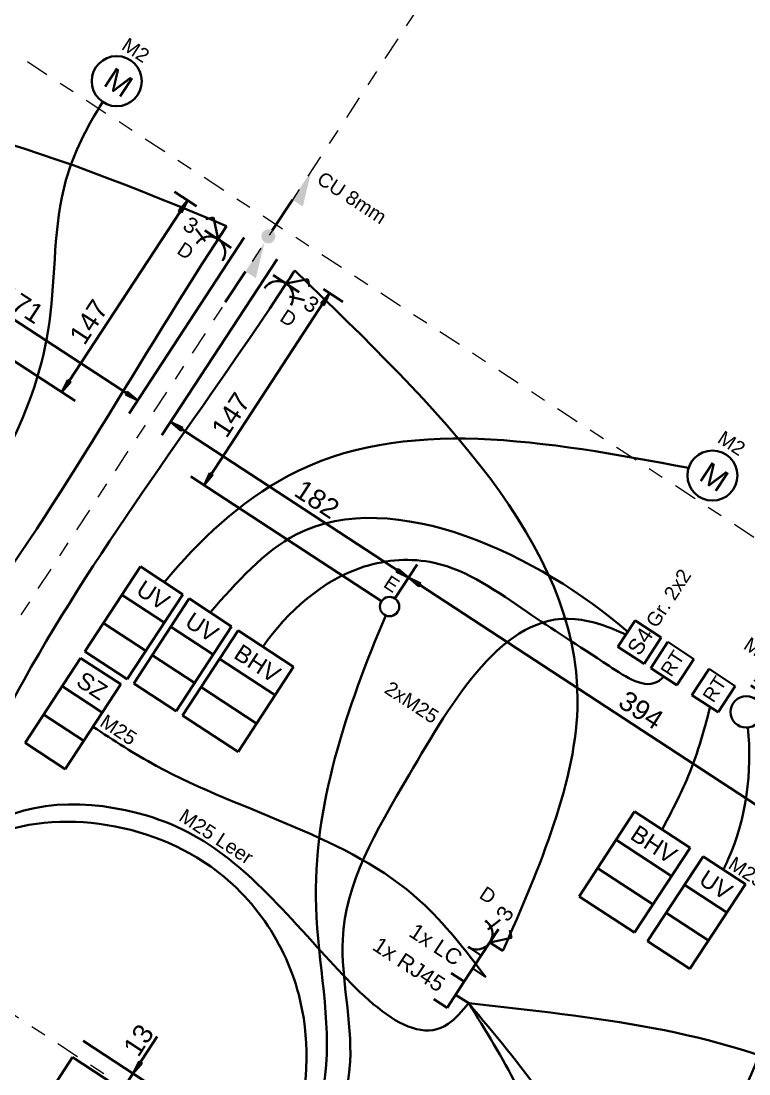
# Model space of a CAD drawing. Header units: metres. Extents: x 2696276 to 2696381, y 1245119 to 1245220.
# Drawn here: x 2696302.28 to 2696306.93, y 1245179.25 to 1245185.98 of the extents above; entities that cross this region are included whole.
import ezdxf
from ezdxf.lldxf.tags import DXFTag

# ---------------------------------------------------------------- set-up
doc = ezdxf.new("R2010")
doc.units = ezdxf.units.M
doc.linetypes.add('000_hbf_Strichpunkt 3_1_1mm Achsen', pattern=[0.25, 0.15, -0.05, 0, -0.05])
for name, color, linetype, lineweight, true_color in [('008_232.1__Erdungen u. Schutzpotenzialausgleich', 1, 'Continuous', 35, 0xff0000), ('011_232.51_Lichtinstallationen allgemein', 150, 'Continuous', 35, 0x0080ff), ('011_232.51_Lichtinstallationen allgemein_Deckenltg', 150, 'Continuous', 35, 0x0080ff), ('013_232.61_Kraftinstallationen allgemein_Deckenltg', 1, 'Continuous', 35, 0xff0000), ('014_232.62_Storeninstallationen', 1, 'Continuous', 35, 0xff0000), ('014_232.62_Storeninstallationen_Deckenltg', 1, 'Continuous', 35, 0xff0000), ('016_232.70_HLKS-Installation', 5, 'Continuous', 35, 0x0000ff), ('016_232.70_HLKS-Installation_Bodenltg', 5, 'STRICHLINIE', 35, 0x0000ff), ('018_233.01_Innenleuchten', 150, 'Continuous', 35, 0x0080ff), ('032_236.0__Telekommunikationsinstallationen', 3, 'Continuous', 35, 0x00ff00), ('032_236.0__Telekommunikationsinstallationen_Deckenltg', 3, 'Continuous', 35, 0x00ff00), ('035_236.3__UKV-Installationen', 24, 'Continuous', 35, 0x993300), ('035_236.3__UKV-Installationen_Bodenltg', 24, 'STRICHLINIE', 35, 0x993300), ('035_236.3__UKV-Installationen_Deckenltg', 24, 'Continuous', 35, 0x993300)]:
    doc.layers.add(name, color=color, linetype=linetype, lineweight=lineweight, true_color=true_color)
doc.layers.add('1_M01_Achsen.V', color=7, linetype='Continuous')
doc.layers.add('X_Mass', color=7, linetype='Continuous', lineweight=35)
doc.layers.add('X_Mass_Sperrzonen', color=7, linetype='Continuous', lineweight=35)
doc.styles.get("Standard").update_dxf_attribs({"font": 'arial.ttf'})
tags = doc.linetypes.add('STRICHLINIE', pattern=[19.05, 12.7, -6.35]).pattern_tags.tags
tags[6:7] = [DXFTag(74, 4), DXFTag(75, 0), DXFTag(340, '0'), DXFTag(46, 0.0), DXFTag(50, 0.0), DXFTag(44, 0.0), DXFTag(45, 0.0)]
tags[4:5] = [DXFTag(74, 4), DXFTag(75, 0), DXFTag(340, '0'), DXFTag(46, 0.0), DXFTag(50, 0.0), DXFTag(44, 0.0), DXFTag(45, 0.0)]

# ---------------------------------------------------------------- blocks, each defined once
blk = doc.blocks.new('0_Leitung_ durchgehend-A0S2JC8W73', base_point=(9.34, 1493.73))
at = {"lineweight": -2}
blk.add_hatch(color=0, dxfattribs=at).paths.add_polyline_path([(10.65, 1540.87), (9.94, 1541.8), (9.5, 1542.87), (9.34, 1544.03), (9.5, 1545.19), (9.94, 1546.27), (10.65, 1547.2), (11.58, 1547.91), (12.66, 1548.36), (13.82, 1548.51), (14.98, 1548.36), (16.06, 1547.91), (16.99, 1547.2), (17.7, 1546.27), (18.15, 1545.19), (18.3, 1544.03), (18.15, 1542.87), (17.7, 1541.8), (16.99, 1540.87), (16.06, 1540.16), (14.98, 1539.71), (13.82, 1539.56), (12.66, 1539.71), (11.58, 1540.16)])
at = {"color": 0, "lineweight": -2}
for p, q in [((13.82, 1572.04), (13.82, 1548.51)), ((13.82, 1517.26), (13.82, 1493.73))]:
    blk.add_line(p, q, dxfattribs=at)
for points in [[(13.82, 1572.04), (13.82, 1594.34), (21.78, 1572.04)], [(21.78, 1517.26), (13.82, 1517.26), (13.82, 1539.56)]]:
    blk.add_solid(points, dxfattribs=at)
blk = doc.blocks.new('Schalterplatte UP-A0S2JCCE73', base_point=(344.39, 1446.89))
at = {"color": 0, "lineweight": -2}
for p, q in [((344.39, 1466.89), (364.39, 1466.89)), ((344.39, 1446.89), (344.39, 1466.89)), ((364.39, 1466.89), (364.39, 1446.89)), ((364.39, 1446.89), (344.39, 1446.89))]:
    blk.add_line(p, q, dxfattribs=at)
blk = doc.blocks.new('Kurzbezeichnung-A0S2JCCG73', base_point=(349.4, 1448.97))
at = {"color": 0, "lineweight": -2, "insert": (349.4, 1448.97), "char_height": 10, "attachment_point": 1, "rotation": 89.99964}
blk.add_mtext('{\\fArial;S4}', dxfattribs=at)
blk = doc.blocks.new('Steckdose T13_ UP_ 3-fach_ geschaltet-A0S2JCEU73', base_point=(-35.44, 1514.96))
at = {"color": 0, "lineweight": -2}
for p, q in [((-22.11, 1534.96), (-25.65, 1531.41)), ((-12.11, 1524.96), (-22.11, 1534.96)), ((-12.11, 1524.96), (-12.11, 1534.96)), ((-18.28, 1519.27), (-27.72, 1522.66)), ((-2.11, 1524.96), (-22.11, 1524.96))]:
    blk.add_line(p, q, dxfattribs=at)
blk.add_ellipse((-12.11, 1514.96), major_axis=(10, 0), ratio=1, start_param=0, end_param=3.141593, dxfattribs=at)
at = {"color": 0, "lineweight": -2, "insert": (-35.44, 1527.83), "char_height": 10, "attachment_point": 1}
blk.add_mtext('{\\fArial;3}', dxfattribs=at)
blk = doc.blocks.new('Steckdose T13_ UP_ 3-fach_ geschaltet-A0S2JCFE73', base_point=(369.39, 1233.89))
at = {"color": 0, "lineweight": -2}
for p, q in [((373.7, 1250.07), (377.09, 1259.51)), ((379.39, 1233.89), (379.39, 1253.89)), ((379.39, 1243.89), (389.39, 1253.89)), ((389.39, 1253.89), (385.85, 1257.44)), ((379.39, 1243.89), (389.39, 1243.89))]:
    blk.add_line(p, q, dxfattribs=at)
blk.add_ellipse((369.39, 1243.89), major_axis=(0, -10), ratio=1, start_param=0, end_param=3.141593, dxfattribs=at)
at = {"color": 0, "lineweight": -2, "insert": (372.26, 1260.68), "char_height": 10, "attachment_point": 1, "rotation": 90}
blk.add_mtext('{\\fArial;3}', dxfattribs=at)
blk = doc.blocks.new('Gruppenzuleitung-A0S2JCGU73', base_point=(410.97, 1299.73))
at = {"color": 0, "lineweight": -2}
for p, q in [((453.37, 1364.53), (410.97, 1364.53)), ((410.97, 1364.53), (410.97, 1299.73)), ((453.37, 1299.73), (453.37, 1364.53)), ((410.97, 1342.93), (453.37, 1342.93)), ((410.97, 1321.33), (453.37, 1321.33)), ((410.97, 1299.73), (453.37, 1299.73))]:
    blk.add_line(p, q, dxfattribs=at)
at = {"color": 0, "lineweight": -2, "insert": (417.26, 1359.13), "char_height": 10.8, "attachment_point": 1}
blk.add_mtext('{\\fArial;BHV}', dxfattribs=at)
blk = doc.blocks.new('0_232.51_Lichtinstallationen allgemein_Bodenltg-A0S2JCHU73', base_point=(35.55, 1048.96))
at = {"color": 0, "linetype": 'ByBlock', "lineweight": -2, "ltscale": 0.35}
blk.add_open_spline([(56.39, 1048.96), (54.19, 1070.15), (48.21, 1127.58), (28.2, 1285.56), (39.99, 1427.07), (39.9, 1531.63), (39.89, 1534.96)], degree=3, knots=[0, 0, 0, 0, 63.916986, 173.262572, 476.943673, 486.943673, 486.943673, 486.943673, 486.943673], dxfattribs=at)
blk = doc.blocks.new('1xRJ45-Steckdose_ UP-A0S2JCIA73', base_point=(318.22, 1193.89))
at = {"color": 0, "lineweight": -2}
for p, q in [((379.39, 1213.89), (369.39, 1213.89)), ((379.39, 1193.89), (379.39, 1213.89)), ((379.39, 1203.89), (389.39, 1203.89)), ((369.39, 1193.89), (379.39, 1193.89))]:
    blk.add_line(p, q, dxfattribs=at)
at = {"color": 0, "lineweight": -2, "insert": (318.22, 1208.89), "char_height": 10, "attachment_point": 1}
blk.add_mtext('{\\fArial;1x RJ45}', dxfattribs=at)
blk = doc.blocks.new('0_232.62_Storeninstallationen_Deckenltg-A0S2JCIK73', base_point=(-316.6, 1322.55))
at = {"color": 0, "linetype": 'ByBlock', "lineweight": -2, "ltscale": 0.35}
blk.add_open_spline([(-86.58, 1322.55), (-90.21, 1348.24), (-104.65, 1450.4), (-243.71, 1468.3), (-316.6, 1458.27)], degree=3, knots=[0, 0, 0, 0, 74.151826, 294.879599, 294.879599, 294.879599, 294.879599], dxfattribs=at)
blk = doc.blocks.new('Maß-A0S2JCJU73', base_point=(-162.95, 1388.4))
at = {"color": 0, "linetype": 'ByBlock', "lineweight": -2, "ltscale": 0.35}
for p, q in [((-52, 1534.98), (-35.11, 1534.98)), ((-43.14, 1526.31), (-42, 1534.98)), ((-42, 1534.98), (-40.86, 1526.31)), ((-42, 1534.98), (-42, 1388.4)), ((-40.86, 1526.31), (-43.14, 1526.31)), ((-42, 1388.4), (-43.14, 1397.07)), ((-43.14, 1397.07), (-40.86, 1397.07)), ((-40.86, 1397.07), (-42, 1388.4)), ((-32, 1388.4), (-162.95, 1388.4))]:
    blk.add_line(p, q, dxfattribs=at)
for points in [[(-42, 1534.98), (-40.86, 1526.31), (-43.14, 1526.31)], [(-42, 1388.4), (-43.14, 1397.07), (-40.86, 1397.07)]]:
    blk.add_solid(points, dxfattribs=at)
at = {"color": 0, "linetype": 'ByBlock', "lineweight": -2, "ltscale": 0.35, "insert": (-58.6, 1420.84), "char_height": 12.5, "attachment_point": 1, "rotation": 90}
blk.add_mtext('{\\fArial;147}', dxfattribs=at)
blk = doc.blocks.new('0_232.51_Lichtinstallationen allgemein_Deckenltg-A0S2JCKC73', base_point=(438.39, 910.39))
at = {"color": 0, "linetype": 'ByBlock', "lineweight": -2, "ltscale": 0.35}
blk.add_open_spline([(462.95, 1449.81), (493.34, 1413.48), (565.38, 1327.34), (580.39, 1142.74), (552.65, 958.99), (460.39, 916.84), (438.39, 910.39)], degree=3, knots=[0, 0, 0, 0, 138.72305, 328.853891, 548.715419, 617.489436, 617.489436, 617.489436, 617.489436], dxfattribs=at)
blk = doc.blocks.new('Motor allgemein-A0S2JCKK73', base_point=(319.03, 1555.47))
at = {"color": 0, "lineweight": -2}
blk.add_circle((335.03, 1571.47), 16, dxfattribs=at)
at = {"color": 0, "lineweight": -2, "insert": (328.33, 1578.47), "char_height": 14, "attachment_point": 1}
blk.add_mtext('{\\fArial;M}', dxfattribs=at)
blk = doc.blocks.new('0_236.3_UKV-Installationen_Bodenltg-A0S2JCL873', base_point=(389.39, 845.96))
at = {"color": 0, "lineweight": -2}
blk.add_open_spline([(389.39, 1203.89), (438.81, 1189.02), (570.32, 1149.45), (589.82, 987.98), (593.33, 856.02), (567.57, 847.22), (563.89, 845.96)], degree=3, knots=[0, 0, 0, 0, 144.368215, 384.178447, 452.142868, 463.463135, 463.463135, 463.463135, 463.463135], dxfattribs=at)
blk = doc.blocks.new('Steckdose T13_ UP_ 3-fach_ geschaltet-A0S2JCNQ73', base_point=(29.89, 1514.96))
at = {"color": 0, "lineweight": -2}
for p, q in [((39.89, 1524.96), (39.89, 1534.96)), ((39.89, 1524.96), (49.89, 1534.96)), ((49.89, 1534.96), (53.44, 1531.41)), ((29.89, 1524.96), (49.89, 1524.96)), ((46.07, 1519.27), (55.51, 1522.66))]:
    blk.add_line(p, q, dxfattribs=at)
blk.add_ellipse((39.89, 1514.96), major_axis=(10, 0), ratio=1, start_param=0, end_param=3.141593, dxfattribs=at)
at = {"color": 0, "lineweight": -2, "insert": (56.68, 1527.83), "char_height": 10, "attachment_point": 1}
blk.add_mtext('{\\fArial;3}', dxfattribs=at)
blk = doc.blocks.new('0_232.70_HLKS-Installation_Bodenltg-A0S2JCOQ73', base_point=(414.76, 1364.53))
at = {"color": 0, "lineweight": -2}
blk.add_open_spline([(432, 1364.53), (430.94, 1376.16), (428.36, 1404.21), (420.21, 1431.35), (414.76, 1446.89)], degree=3, knots=[0, 0, 0, 0, 34.969114, 84.372758, 84.372758, 84.372758, 84.372758], dxfattribs=at)
blk = doc.blocks.new('0_236.3_UKV-Installationen_Deckenltg-A0S2JCPQ73', base_point=(66.12, 1048.96))
at = {"color": 0, "linetype": 'ByBlock', "lineweight": -2, "ltscale": 0.35}
blk.add_open_spline([(389.39, 1203.89), (388.56, 1197.36), (383.2, 1155.28), (259.59, 1189.52), (164.72, 1211.33), (63.1, 1148.28), (66.06, 1087.3), (77.09, 1064.64), (76.54, 1052.32), (76.39, 1048.96)], degree=3, knots=[0, 0, 0, 0, 18.585915, 119.695291, 252.970899, 362.112816, 399.202348, 425.863058, 435.863058, 435.863058, 435.863058, 435.863058], dxfattribs=at)
blk = doc.blocks.new('Gruppenzuleitung-A0S2JCPU73', base_point=(98.32, 1257.75))
at = {"color": 0, "linetype": 'ByBlock', "lineweight": -2, "ltscale": 0.35}
for p, q in [((130.66, 1322.55), (98.32, 1322.55)), ((98.32, 1322.55), (98.32, 1257.75)), ((130.66, 1257.75), (130.66, 1322.55)), ((98.32, 1300.95), (130.66, 1300.95)), ((98.32, 1279.35), (130.66, 1279.35)), ((98.32, 1257.75), (130.66, 1257.75))]:
    blk.add_line(p, q, dxfattribs=at)
at = {"color": 0, "linetype": 'ByBlock', "lineweight": -2, "ltscale": 0.35, "insert": (104.65, 1317.15), "char_height": 10.8, "attachment_point": 1}
blk.add_mtext('{\\fArial;UV}', dxfattribs=at)
blk = doc.blocks.new('0_232.62_Storeninstallationen_Deckenltg-A0S2JCSA73', base_point=(442.18, 1364.53))
at = {"color": 0, "linetype": 'ByBlock', "lineweight": -2, "ltscale": 0.35}
blk.add_open_spline([(478.83, 1364.53), (478.51, 1366.94), (474.37, 1397.47), (460.04, 1427.05), (442.18, 1449.12)], degree=3, knots=[0, 0, 0, 0, 7.279793, 92.465262, 92.465262, 92.465262, 92.465262], dxfattribs=at)
blk = doc.blocks.new('0_232.62_Storeninstallationen_Deckenltg-A0S2JCTQ73', base_point=(79.27, 1322.55))
at = {"color": 0, "linetype": 'ByBlock', "lineweight": -2, "ltscale": 0.35}
blk.add_open_spline([(319.58, 1567.29), (233.97, 1531.55), (113.45, 1481.23), (83.05, 1357.14), (79.27, 1322.55)], degree=3, knots=[0, 0, 0, 0, 256.014376, 360.378361, 360.378361, 360.378361, 360.378361], dxfattribs=at)
blk = doc.blocks.new('0_232.51_Lichtinstallationen allgemein_Bodenltg-A0S2JCUU73', base_point=(429.39, 1232.8))
at = {"color": 0, "linetype": 'ByBlock', "lineweight": -2, "ltscale": 0.35}
blk.add_open_spline([(813.89, 1232.97), (810.55, 1232.87), (791.2, 1232.31), (692.05, 1282.16), (647.96, 1430.42), (520.05, 1527.3), (453.86, 1532.89), (429.39, 1534.96)], degree=3, knots=[0, 0, 0, 0, 10, 57.873069, 313.494361, 437.669809, 510.516879, 510.516879, 510.516879, 510.516879], dxfattribs=at)
blk = doc.blocks.new('0_232.62_Storeninstallationen_Deckenltg-A0S2JCVY73', base_point=(-121.84, 1322.55))
at = {"color": 0, "linetype": 'ByBlock', "lineweight": -2, "ltscale": 0.35}
blk.add_open_spline([(-49.47, 1322.55), (-49.92, 1328.45), (-52.5, 1362.43), (-69.11, 1426.11), (-116.42, 1489.64), (-121.54, 1539.54), (-121.84, 1557.97)], degree=3, knots=[0, 0, 0, 0, 17.757083, 102.263118, 193.370037, 248.653494, 248.653494, 248.653494, 248.653494], dxfattribs=at)
blk = doc.blocks.new('0_232.51_Lichtinstallationen allgemein_Deckenltg-A0S2JCWG73', base_point=(276.17, 879.81))
at = {"color": 0, "linetype": 'ByBlock', "lineweight": -2, "ltscale": 0.35}
blk.add_open_spline([(418.39, 879.81), (414.19, 881.3), (391.99, 889.16), (352.97, 938.5), (371.69, 1027.88), (362.19, 1127.44), (282.29, 1199.69), (277.75, 1309.96), (270.18, 1439.84), (333.17, 1454.55), (344.39, 1455.99)], degree=3, knots=[0, 0, 0, 0, 13.352388, 70.50283, 166.39622, 275.611475, 353.84389, 467.2828, 612.747766, 646.681726, 646.681726, 646.681726, 646.681726], dxfattribs=at)
blk = doc.blocks.new('0_232.51_Lichtinstallationen allgemein_Bodenltg-A0S2JCXW73', base_point=(-28.61, 1048.96))
at = {"color": 0, "linetype": 'ByBlock', "lineweight": -2, "ltscale": 0.35}
blk.add_open_spline([(-28.61, 1048.96), (-26.4, 1070.15), (-20.42, 1127.58), (-0.42, 1285.56), (-12.2, 1427.07), (-12.11, 1531.63), (-12.11, 1534.96)], degree=3, knots=[0, 0, 0, 0, 63.916986, 173.262572, 476.943673, 486.943673, 486.943673, 486.943673, 486.943673], dxfattribs=at)
blk = doc.blocks.new('Raumthermostat_ UP-A0S2JCYC73', base_point=(400.89, 1446.89))
at = {"color": 0, "lineweight": -2}
for p, q in [((400.89, 1446.89), (400.89, 1466.89)), ((400.89, 1466.89), (420.89, 1466.89)), ((420.89, 1446.89), (420.89, 1466.89)), ((420.89, 1446.89), (400.89, 1446.89))]:
    blk.add_line(p, q, dxfattribs=at)
at = {"color": 0, "lineweight": -2, "insert": (406.49, 1449.8), "char_height": 8.8, "attachment_point": 1, "rotation": 90}
blk.add_mtext('{\\fArial;RT}', dxfattribs=at)
blk = doc.blocks.new('Maß-A0S2JCZK73', base_point=(-786.11, 1359.96))
at = {"color": 0, "linetype": 'ByBlock', "lineweight": -2, "ltscale": 0.35}
for p, q in [((1.39, 1400.5), (1.39, 1534.96)), ((-786.11, 1410.5), (1.39, 1410.5)), ((-7.28, 1409.36), (-7.28, 1411.64)), ((-7.28, 1411.64), (1.39, 1410.5)), ((1.39, 1410.5), (-7.28, 1409.36))]:
    blk.add_line(p, q, dxfattribs=at)
blk.add_solid([(1.39, 1410.5), (-7.28, 1409.36), (-7.28, 1411.64)], dxfattribs=at)
at = {"color": 0, "linetype": 'ByBlock', "lineweight": -2, "ltscale": 0.35, "insert": (-109.04, 1427.57), "char_height": 12.5, "attachment_point": 1}
blk.add_mtext('{\\fArial;171}', dxfattribs=at)
blk = doc.blocks.new('Maß-A0S2JD0Q73', base_point=(196.39, 1019.11))
at = {"color": 7, "linetype": 'ByBlock', "lineweight": -2, "ltscale": 0.35, "true_color": 0xffffff}
for p, q in [((234.5, 1019.11), (234.5, 1077.06)), ((234.5, 1048.96), (233.36, 1057.64)), ((233.36, 1057.64), (235.64, 1057.64)), ((235.64, 1057.64), (234.5, 1048.96)), ((244.5, 1048.96), (196.39, 1048.96)), ((244.5, 1036.46), (196.39, 1036.46)), ((233.36, 1027.79), (234.5, 1036.46)), ((234.5, 1036.46), (235.64, 1027.79)), ((235.64, 1027.79), (233.36, 1027.79))]:
    blk.add_line(p, q, dxfattribs=at)
for points in [[(234.5, 1048.96), (233.36, 1057.64), (235.64, 1057.64)], [(234.5, 1036.46), (235.64, 1027.79), (233.36, 1027.79)]]:
    blk.add_solid(points, dxfattribs=at)
at = {"color": 7, "linetype": 'ByBlock', "lineweight": -2, "ltscale": 0.35, "true_color": 0xffffff, "insert": (219.39, 1058.95), "char_height": 12.5, "attachment_point": 1, "rotation": 89.99998}
blk.add_mtext('{\\fArial;13}', dxfattribs=at)
blk = doc.blocks.new('Gruppenzuleitung-A0S2JD4473', base_point=(463.37, 1299.73))
at = {"color": 0, "linetype": 'ByBlock', "lineweight": -2, "ltscale": 0.35}
for p, q in [((495.71, 1364.53), (463.37, 1364.53)), ((463.37, 1364.53), (463.37, 1299.73)), ((495.71, 1299.73), (495.71, 1364.53)), ((463.37, 1342.93), (495.71, 1342.93)), ((463.37, 1321.33), (495.71, 1321.33)), ((463.37, 1299.73), (495.71, 1299.73))]:
    blk.add_line(p, q, dxfattribs=at)
at = {"color": 0, "linetype": 'ByBlock', "lineweight": -2, "ltscale": 0.35, "insert": (469.7, 1359.13), "char_height": 10.8, "attachment_point": 1}
blk.add_mtext('{\\fArial;UV}', dxfattribs=at)
blk = doc.blocks.new('0_232.51_Lichtinstallationen allgemein_Bodenltg-A0S2JD5873', base_point=(-361.61, 1243.89))
at = {"color": 0, "linetype": 'ByBlock', "lineweight": -2, "ltscale": 0.35}
blk.add_open_spline([(-361.61, 1243.89), (-351.65, 1302.37), (-322.01, 1476.35), (-135.76, 1511.57), (-12.11, 1534.96)], degree=3, knots=[0, 0, 0, 0, 166.680104, 495.928194, 495.928194, 495.928194, 495.928194], dxfattribs=at)
blk = doc.blocks.new('0_232.51_Lichtinstallationen allgemein_Bodenltg-A0S2JD5E73', base_point=(438.39, 907.62))
at = {"color": 0, "linetype": 'ByBlock', "lineweight": -2, "ltscale": 0.35}
blk.add_open_spline([(813.89, 1232.97), (810.56, 1233), (776.65, 1233.35), (695.4, 1209.18), (631.63, 1107.43), (579.19, 1003), (519.08, 924.97), (461.66, 909.24), (441.3, 907.78), (438.39, 907.62)], degree=3, knots=[0, 0, 0, 0, 10, 101.845108, 236.936912, 350.373514, 461.544477, 514.097769, 522.83844, 522.83844, 522.83844, 522.83844], dxfattribs=at)
blk = doc.blocks.new('Maß-A0S2JDAS73', base_point=(49.9, 1388.4))
at = {"color": 0, "linetype": 'ByBlock', "lineweight": -2, "ltscale": 0.35}
for p, q in [((76.5, 1535.03), (61.86, 1535.03)), ((65.36, 1526.36), (66.5, 1535.03)), ((66.5, 1535.03), (67.64, 1526.36)), ((66.5, 1535.03), (66.5, 1388.4)), ((67.64, 1526.36), (65.36, 1526.36)), ((66.5, 1388.4), (65.36, 1397.07)), ((65.36, 1397.07), (67.64, 1397.07)), ((67.64, 1397.07), (66.5, 1388.4)), ((56.5, 1388.4), (202.02, 1388.4))]:
    blk.add_line(p, q, dxfattribs=at)
for points in [[(66.5, 1535.03), (67.64, 1526.36), (65.36, 1526.36)], [(66.5, 1388.4), (65.36, 1397.07), (67.64, 1397.07)]]:
    blk.add_solid(points, dxfattribs=at)
at = {"color": 0, "linetype": 'ByBlock', "lineweight": -2, "ltscale": 0.35, "insert": (49.9, 1420.86), "char_height": 12.5, "attachment_point": 1, "rotation": 90}
blk.add_mtext('{\\fArial;147}', dxfattribs=at)
blk = doc.blocks.new('0_032_236.0__Telekommunikationsinstallationen_Deckenltg-A0S2JDBA73', base_point=(91.64, 1220.31))
at = {"color": 0, "linetype": 'ByBlock', "lineweight": -2, "ltscale": 0.35}
blk.add_open_spline([(389.39, 1223.89), (368.94, 1231.13), (288.02, 1259.75), (186.36, 1220.58), (107.46, 1220.27), (91.64, 1220.31)], degree=3, knots=[0, 0, 0, 0, 64.167177, 253.878123, 301.342052, 301.342052, 301.342052, 301.342052], dxfattribs=at)
blk = doc.blocks.new('Gruppenzuleitung-A0S2JDCO73', base_point=(135.66, 1257.75))
at = {"color": 0, "lineweight": -2}
for p, q in [((178.06, 1322.55), (135.66, 1322.55)), ((135.66, 1322.55), (135.66, 1257.75)), ((178.06, 1257.75), (178.06, 1322.55)), ((135.66, 1300.95), (178.06, 1300.95)), ((135.66, 1279.35), (178.06, 1279.35)), ((135.66, 1257.75), (178.06, 1257.75))]:
    blk.add_line(p, q, dxfattribs=at)
at = {"color": 0, "lineweight": -2, "insert": (141.95, 1317.15), "char_height": 10.8, "attachment_point": 1}
blk.add_mtext('{\\fArial;BHV}', dxfattribs=at)
blk = doc.blocks.new('0_236.3_UKV-Installationen_Deckenltg-A0S2JDDQ73', base_point=(389.39, 1203.89))
at = {"color": 0, "linetype": 'ByBlock', "lineweight": -2, "ltscale": 0.35}
blk.add_open_spline([(813.89, 1252.97), (811.13, 1259.15), (797.53, 1289.55), (707.46, 1285.64), (571.37, 1296.7), (460.94, 1240.39), (389.39, 1203.89)], degree=3, knots=[0, 0, 0, 0, 19.605554, 96.356642, 221.512828, 451.891016, 451.891016, 451.891016, 451.891016], dxfattribs=at)
blk = doc.blocks.new('0_232.51_Lichtinstallationen allgemein_Bodenltg-A0S2JDEK73', base_point=(209.29, 878.14))
at = {"color": 0, "linetype": 'ByBlock', "lineweight": -2, "ltscale": 0.35}
blk.add_open_spline([(418.39, 878.14), (414.18, 878.9), (396.16, 882.13), (369.82, 901.34), (348.69, 936.61), (349.59, 983.58), (360.25, 1042.36), (342.16, 1128.12), (246.63, 1217.65), (220.54, 1319.45), (209.29, 1382.31)], degree=3, knots=[0, 0, 0, 0, 12.787431, 54.735445, 92.609888, 131.737211, 191.676962, 272.955484, 380.725135, 572.286726, 572.286726, 572.286726, 572.286726], dxfattribs=at)
blk = doc.blocks.new('Deckenlampendübel-A0S2JDI073', base_point=(202.02, 1382.21))
at = {"color": 0, "lineweight": -2}
blk.add_circle((208.2, 1388.4), 6.19, dxfattribs=at)
blk = doc.blocks.new('0_232.51_Lichtinstallationen allgemein_Deckenltg-A0S2JDKW73', base_point=(438.39, 908.8))
at = {"color": 0, "linetype": 'ByBlock', "lineweight": -2, "ltscale": 0.35}
blk.add_open_spline([(603.18, 1382.36), (613.18, 1274.88), (628.77, 1107.57), (523.32, 928.28), (451.14, 910.9), (438.39, 908.8)], degree=3, knots=[0, 0, 0, 0, 322.521697, 502.056633, 540.81849, 540.81849, 540.81849, 540.81849], dxfattribs=at)
blk = doc.blocks.new('Raumthermostat_ UP-A0S2JDLQ73', base_point=(369.39, 1446.89))
at = {"color": 0, "lineweight": -2}
for p, q in [((369.39, 1466.89), (369.39, 1446.89)), ((369.39, 1466.89), (389.39, 1466.89)), ((389.39, 1466.89), (389.39, 1446.89)), ((389.39, 1446.89), (369.39, 1446.89))]:
    blk.add_line(p, q, dxfattribs=at)
at = {"color": 0, "lineweight": -2, "insert": (374.99, 1448.84), "char_height": 8.8, "attachment_point": 1, "rotation": 90}
blk.add_mtext('{\\fArial;RT}', dxfattribs=at)
blk = doc.blocks.new('Maß-A0S2JDN673', base_point=(196.39, 1019.11))
at = {"color": 7, "linetype": 'ByBlock', "lineweight": -2, "ltscale": 0.35, "true_color": 0xffffff}
for p, q in [((234.5, 1019.11), (234.5, 1077.06)), ((234.5, 1048.96), (233.36, 1057.64)), ((233.36, 1057.64), (235.64, 1057.64)), ((235.64, 1057.64), (234.5, 1048.96)), ((244.5, 1048.96), (196.39, 1048.96)), ((244.5, 1036.46), (196.39, 1036.46)), ((233.36, 1027.79), (234.5, 1036.46)), ((234.5, 1036.46), (235.64, 1027.79)), ((235.64, 1027.79), (233.36, 1027.79))]:
    blk.add_line(p, q, dxfattribs=at)
for points in [[(234.5, 1048.96), (233.36, 1057.64), (235.64, 1057.64)], [(234.5, 1036.46), (235.64, 1027.79), (233.36, 1027.79)]]:
    blk.add_solid(points, dxfattribs=at)
at = {"color": 7, "linetype": 'ByBlock', "lineweight": -2, "ltscale": 0.35, "true_color": 0xffffff, "insert": (219.39, 1058.95), "char_height": 12.5, "attachment_point": 1, "rotation": 89.99998}
blk.add_mtext('{\\fArial;13}', dxfattribs=at)
blk = doc.blocks.new('0_232.51_Lichtinstallationen allgemein_Bodenltg-A0S2JDNQ73', base_point=(56.23, 877.07))
at = {"color": 0, "linetype": 'ByBlock', "lineweight": -2, "ltscale": 0.35}
blk.add_open_spline([(418.39, 877.07), (415.31, 877.17), (391.1, 878.69), (355.17, 899.48), (332.59, 950.56), (341.68, 995.49), (348.09, 1040.36), (339.28, 1093.57), (295.83, 1162.82), (180.92, 1208.03), (60.58, 1140.44), (57.31, 1068.94), (56.39, 1048.96)], degree=3, knots=[0, 0, 0, 0, 9.239752, 72.815015, 110.414714, 170.170666, 205.343224, 246.503316, 329.328898, 438.603492, 589.387544, 647.847477, 647.847477, 647.847477, 647.847477], dxfattribs=at)
blk = doc.blocks.new('Motor allgemein-A0S2JDOY73', base_point=(-137.61, 1557.96))
at = {"color": 0, "lineweight": -2}
blk.add_circle((-121.61, 1573.96), 16, dxfattribs=at)
at = {"color": 0, "lineweight": -2, "insert": (-128.31, 1580.96), "char_height": 14, "attachment_point": 1}
blk.add_mtext('{\\fArial;M}', dxfattribs=at)
blk = doc.blocks.new('Storentaster_ UP_ 2-fach-A0S2JDRA73', base_point=(425.89, 1446.89))
at = {"color": 0, "lineweight": -2}
for p, q in [((428.99, 1486.65), (442.79, 1486.65)), ((428.99, 1482.65), (442.79, 1482.65)), ((435.89, 1466.89), (435.89, 1486.65)), ((428.99, 1476.65), (442.79, 1476.65)), ((428.99, 1472.65), (442.79, 1472.65))]:
    blk.add_line(p, q, dxfattribs=at)
blk.add_circle((435.89, 1456.89), 10, dxfattribs=at)
blk = doc.blocks.new('Gruppenzuleitung-A0S2JDS073', base_point=(60.98, 1187.95))
at = {"color": 0, "linetype": 'ByBlock', "lineweight": -2, "ltscale": 0.35}
for p, q in [((60.98, 1187.95), (60.98, 1252.75)), ((60.98, 1252.75), (91.64, 1252.75)), ((91.64, 1252.75), (91.64, 1187.95)), ((91.64, 1231.15), (60.98, 1231.15)), ((91.64, 1209.55), (60.98, 1209.55)), ((91.64, 1187.95), (60.98, 1187.95))]:
    blk.add_line(p, q, dxfattribs=at)
at = {"color": 0, "linetype": 'ByBlock', "lineweight": -2, "ltscale": 0.35, "insert": (67.2, 1247.35), "char_height": 10.8, "attachment_point": 1}
blk.add_mtext('{\\fArial;SZ}', dxfattribs=at)
blk = doc.blocks.new('0_232.51_Lichtinstallationen allgemein_Bodenltg-A0S2JDSC73', base_point=(39.89, 1243.89))
at = {"color": 0, "linetype": 'ByBlock', "lineweight": -2, "ltscale": 0.35}
blk.add_open_spline([(389.39, 1243.89), (379.43, 1302.37), (349.8, 1476.35), (163.55, 1511.57), (39.89, 1534.96)], degree=3, knots=[0, 0, 0, 0, 166.680104, 495.928194, 495.928194, 495.928194, 495.928194], dxfattribs=at)
blk = doc.blocks.new('Maß-A0S2JDSK73', base_point=(106.7, 987.5))
at = {"color": 7, "linetype": 'ByBlock', "lineweight": -2, "ltscale": 0.35, "true_color": 0xffffff}
for p, q in [((106.7, 987.5), (106.7, 1036.46)), ((196.39, 987.5), (196.39, 1036.46)), ((106.7, 997.5), (115.37, 998.64)), ((196.39, 997.5), (106.7, 997.5)), ((115.37, 996.36), (106.7, 997.5)), ((115.37, 998.64), (115.37, 996.36)), ((187.72, 996.36), (187.72, 998.64)), ((187.72, 998.64), (196.39, 997.5)), ((196.39, 997.5), (187.72, 996.36))]:
    blk.add_line(p, q, dxfattribs=at)
for points in [[(106.7, 997.5), (115.37, 998.64), (115.37, 996.36)], [(196.39, 997.5), (187.72, 996.36), (187.72, 998.64)]]:
    blk.add_solid(points, dxfattribs=at)
at = {"color": 7, "linetype": 'ByBlock', "lineweight": -2, "ltscale": 0.35, "true_color": 0xffffff, "insert": (136.11, 1014.2), "char_height": 12.5, "attachment_point": 1}
blk.add_mtext('{\\fArial;90}', dxfattribs=at)
blk = doc.blocks.new('Maß-A0S2JDTI73', base_point=(26.39, 1359.96))
at = {"color": 0, "linetype": 'ByBlock', "lineweight": -2, "ltscale": 0.35}
for p, q in [((26.39, 1400.5), (26.39, 1534.96)), ((208.2, 1420.5), (208.2, 1394.58)), ((26.39, 1410.5), (35.07, 1411.64)), ((35.07, 1409.36), (26.39, 1410.5)), ((813.89, 1410.5), (26.39, 1410.5)), ((35.07, 1411.64), (35.07, 1409.36)), ((199.53, 1409.36), (199.53, 1411.64)), ((199.53, 1411.64), (208.2, 1410.5)), ((208.2, 1410.5), (199.53, 1409.36)), ((208.2, 1410.5), (216.88, 1411.64)), ((216.88, 1409.36), (208.2, 1410.5)), ((216.88, 1411.64), (216.88, 1409.36))]:
    blk.add_line(p, q, dxfattribs=at)
for points in [[(26.39, 1410.5), (35.07, 1411.64), (35.07, 1409.36)], [(208.2, 1410.5), (199.53, 1409.36), (199.53, 1411.64)], [(208.2, 1410.5), (216.88, 1411.64), (216.88, 1409.36)]]:
    blk.add_solid(points, dxfattribs=at)
at = {"color": 0, "linetype": 'ByBlock', "lineweight": -2, "ltscale": 0.35, "char_height": 12.5, "attachment_point": 1}
for s, insert in [('{\\fArial;182}', (117.3, 1426.77)), ('{\\fArial;394}', (364.41, 1427.39))]:
    blk.add_mtext(s, dxfattribs=dict(at, insert=insert))
blk = doc.blocks.new('0_232.70_HLKS-Installation_Bodenltg-A0S2JDUW73', base_point=(154.57, 1322.55))
at = {"color": 0, "lineweight": -2}
blk.add_open_spline([(379.45, 1446.89), (379.12, 1445.55), (376.1, 1433.16), (331.18, 1433.83), (284.44, 1432.9), (221.41, 1436.21), (167.15, 1395.12), (155.48, 1350.07), (154.57, 1322.55)], degree=3, knots=[0, 0, 0, 0, 4.03775, 37.339624, 100.63207, 167.291028, 212.054576, 294.632332, 294.632332, 294.632332, 294.632332], dxfattribs=at)
blk = doc.blocks.new('0_232.62_Storeninstallationen_Deckenltg-A0S2JDVS73', base_point=(114.36, 1322.55))
at = {"color": 0, "linetype": 'ByBlock', "lineweight": -2, "ltscale": 0.35}
blk.add_open_spline([(114.36, 1322.55), (118, 1348.24), (132.43, 1450.4), (271.5, 1468.3), (344.39, 1458.27)], degree=3, knots=[0, 0, 0, 0, 74.151826, 294.879599, 294.879599, 294.879599, 294.879599], dxfattribs=at)
blk = doc.blocks.new('Gruppenzuleitung-A0S2JDW073', base_point=(60.98, 1257.75))
at = {"color": 0, "linetype": 'ByBlock', "lineweight": -2, "ltscale": 0.35}
for p, q in [((93.32, 1322.55), (60.98, 1322.55)), ((60.98, 1322.55), (60.98, 1257.75)), ((93.32, 1257.75), (93.32, 1322.55)), ((60.98, 1300.95), (93.32, 1300.95)), ((60.98, 1279.35), (93.32, 1279.35)), ((60.98, 1257.75), (93.32, 1257.75))]:
    blk.add_line(p, q, dxfattribs=at)
at = {"color": 0, "linetype": 'ByBlock', "lineweight": -2, "ltscale": 0.35, "insert": (67.31, 1317.15), "char_height": 10.8, "attachment_point": 1}
blk.add_mtext('{\\fArial;UV}', dxfattribs=at)
blk = doc.blocks.new('0_236.3_UKV-Installationen_Bodenltg-A0S2JDXY73', base_point=(389.39, 457.96))
at = {"color": 0, "lineweight": -2}
blk.add_open_spline([(553.89, 457.96), (551.3, 506.42), (543.8, 646.53), (491.79, 859.3), (551.92, 1128.47), (426.77, 1186.55), (389.39, 1203.89)], degree=3, knots=[0, 0, 0, 0, 144.457958, 417.654789, 688.309906, 803.541865, 803.541865, 803.541865, 803.541865], dxfattribs=at)
blk = doc.blocks.new('1xOTO-Steckdose_ UP-A0S2JDYW73', base_point=(332.98, 1213.89))
at = {"color": 0, "lineweight": -2}
for p, q in [((369.39, 1233.89), (379.39, 1233.89)), ((379.39, 1233.89), (379.39, 1213.89)), ((379.39, 1223.89), (389.39, 1223.89)), ((379.39, 1213.89), (369.39, 1213.89))]:
    blk.add_line(p, q, dxfattribs=at)
at = {"color": 0, "lineweight": -2, "insert": (332.98, 1228.89), "char_height": 10, "attachment_point": 1}
blk.add_mtext('{\\fArial;1x LC}', dxfattribs=at)
blk = doc.blocks.new('Maß-A0S2JE1S73', base_point=(46.83, 966.5))
at = {"color": 7, "linetype": 'ByBlock', "lineweight": -2, "ltscale": 0.35, "true_color": 0xffffff}
for p, q in [((46.83, 966.5), (46.83, 1036.46)), ((196.39, 966.5), (196.39, 1036.46)), ((46.83, 976.5), (55.5, 977.64)), ((196.39, 976.5), (46.83, 976.5)), ((55.5, 975.36), (46.83, 976.5)), ((55.5, 977.64), (55.5, 975.36)), ((187.72, 975.36), (187.72, 977.64)), ((187.72, 977.64), (196.39, 976.5)), ((196.39, 976.5), (187.72, 975.36))]:
    blk.add_line(p, q, dxfattribs=at)
for points in [[(46.83, 976.5), (55.5, 977.64), (55.5, 975.36)], [(196.39, 976.5), (187.72, 975.36), (187.72, 977.64)]]:
    blk.add_solid(points, dxfattribs=at)
at = {"color": 7, "linetype": 'ByBlock', "lineweight": -2, "ltscale": 0.35, "true_color": 0xffffff, "insert": (131.96, 993.37), "char_height": 12.5, "attachment_point": 1}
blk.add_mtext('{\\fArial;150}', dxfattribs=at)
blk = doc.blocks.new('A$C4181af03')
at = {"layer": '1_M01_Achsen.V', "color": 62, "linetype": '000_hbf_Strichpunkt 3_1_1mm Achsen', "lineweight": 13, "true_color": 0x8cbb26}
blk.add_line((0.1389, 17.8496), (0.1389, -15.1504), dxfattribs=at)
blk.add_line((0.1389, 17.8496), (0.1389, -15.1504), dxfattribs=at)
at = {"layer": '1_M01_Achsen.V', "color": 7, "linetype": '000_hbf_Strichpunkt 3_1_1mm Achsen', "lineweight": 13}
for p, q in [((9.6389, 15.5296), (-9.3611, 15.5296)), ((9.6389, 15.5296), (-9.3611, 15.5296)), ((9.6389, 10.3846), (-9.3611, 10.3846)), ((9.6389, 10.3846), (-9.3611, 10.3846))]:
    blk.add_line(p, q, dxfattribs=at)
blk = doc.blocks.new('A$Ccc2696ef')
blk.add_blockref('A$C4181af03', (0, 0))

msp = doc.modelspace()

# ---------------------------------------------------------------- block references
at = {"rotation": 326.8000002754653}
msp.add_blockref('A$Ccc2696ef', (2696295.2894, 1245171.7568), dxfattribs=at)
at = {"layer": '008_232.1__Erdungen u. Schutzpotenzialausgleich', "linetype": 'Continuous', "ltscale": 0.35, "xscale": 0.01, "yscale": 0.01, "zscale": 0.01, "rotation": 326.8000002754653}
msp.add_blockref('0_Leitung_ durchgehend-A0S2JC8W73', (2696303.5467, 1245184.2047), dxfattribs=at)
at = {"layer": '011_232.51_Lichtinstallationen allgemein', "linetype": 'Continuous', "ltscale": 0.35, "xscale": 0.01, "yscale": 0.01, "zscale": 0.01, "rotation": 326.8000002754653}
for name, p in [('Steckdose T13_ UP_ 3-fach_ geschaltet-A0S2JCEU73', (2696303.2882, 1245184.6276)), ('Steckdose T13_ UP_ 3-fach_ geschaltet-A0S2JCNQ73', (2696303.8349, 1245184.2698)), ('Schalterplatte UP-A0S2JCCE73', (2696306.0938, 1245181.9782)), ('Kurzbezeichnung-A0S2JCCG73', (2696306.1471, 1245181.9681)), ('Steckdose T13_ UP_ 3-fach_ geschaltet-A0S2JCFE73', (2696305.1367, 1245180.059))]:
    msp.add_blockref(name, p, dxfattribs=at)
at = {"layer": '011_232.51_Lichtinstallationen allgemein_Deckenltg', "ltscale": 0.35, "xscale": 0.01, "yscale": 0.01, "zscale": 0.01, "rotation": 326.8000002754653}
for name, p in [('0_232.51_Lichtinstallationen allgemein_Bodenltg-A0S2JD5873', (2696299.0747, 1245184.1453)), ('0_232.51_Lichtinstallationen allgemein_Bodenltg-A0S2JCXW73', (2696300.7938, 1245180.6908)), ('0_232.51_Lichtinstallationen allgemein_Bodenltg-A0S2JCHU73', (2696301.3306, 1245180.3395)), ('0_232.51_Lichtinstallationen allgemein_Bodenltg-A0S2JDSC73', (2696302.4343, 1245181.9469)), ('0_232.51_Lichtinstallationen allgemein_Deckenltg-A0S2JCWG73', (2696302.4178, 1245177.6066)), ('0_232.51_Lichtinstallationen allgemein_Bodenltg-A0S2JCUU73', (2696305.6327, 1245179.7213)), ('0_232.51_Lichtinstallationen allgemein_Bodenltg-A0S2JDEK73', (2696301.8491, 1245177.9588)), ('0_232.51_Lichtinstallationen allgemein_Deckenltg-A0S2JCKC73', (2696303.9427, 1245176.9742)), ('0_232.51_Lichtinstallationen allgemein_Bodenltg-A0S2JDNQ73', (2696300.5624, 1245178.788)), ('0_232.51_Lichtinstallationen allgemein_Deckenltg-A0S2JDKW73', (2696303.934, 1245176.9609)), ('0_232.51_Lichtinstallationen allgemein_Bodenltg-A0S2JD5E73', (2696303.9275, 1245176.951))]:
    msp.add_blockref(name, p, dxfattribs=at)
at = {"layer": '014_232.62_Storeninstallationen', "linetype": 'Continuous', "ltscale": 0.35, "xscale": 0.01, "yscale": 0.01, "zscale": 0.01, "rotation": 326.8000002754653}
for name, p in [('Motor allgemein-A0S2JDOY73', (2696302.6688, 1245185.5468)), ('Motor allgemein-A0S2JCKK73', (2696306.4761, 1245183.0256)), ('Storentaster_ UP_ 2-fach-A0S2JDRA73', (2696306.7758, 1245181.5319))]:
    msp.add_blockref(name, p, dxfattribs=at)
at = {"layer": '014_232.62_Storeninstallationen_Deckenltg', "linetype": 'STRICHLINIE', "ltscale": 0.35, "xscale": 0.01, "yscale": 0.01, "zscale": 0.01, "rotation": 326.8000002754653}
for name, p in [('0_232.62_Storeninstallationen_Deckenltg-A0S2JCIK73', (2696299.882, 1245184.5571)), ('0_232.62_Storeninstallationen_Deckenltg-A0S2JDVS73', (2696303.4882, 1245182.1973)), ('0_232.62_Storeninstallationen_Deckenltg-A0S2JCSA73', (2696306.4611, 1245180.7535))]:
    msp.add_blockref(name, p, dxfattribs=at)
at = {"layer": '014_232.62_Storeninstallationen_Deckenltg', "ltscale": 0.35, "xscale": 0.01, "yscale": 0.01, "zscale": 0.01, "rotation": 326.8000002754653}
for name, p in [('0_232.62_Storeninstallationen_Deckenltg-A0S2JCVY73', (2696301.5117, 1245183.4906)), ('0_232.62_Storeninstallationen_Deckenltg-A0S2JCTQ73', (2696303.1946, 1245182.3894)), ('Gruppenzuleitung-A0S2JDW073', (2696302.6867, 1245181.9474)), ('Gruppenzuleitung-A0S2JCPU73', (2696302.9991, 1245181.7429)), ('Gruppenzuleitung-A0S2JD4473', (2696306.2836, 1245180.0953))]:
    msp.add_blockref(name, p, dxfattribs=at)
at = {"layer": '016_232.70_HLKS-Installation', "linetype": 'Continuous', "ltscale": 0.35, "xscale": 0.01, "yscale": 0.01, "zscale": 0.01, "rotation": 326.8000002754653}
for name, p in [('Gruppenzuleitung-A0S2JDCO73', (2696303.3116, 1245181.5385)), ('Raumthermostat_ UP-A0S2JDLQ73', (2696306.303, 1245181.8413)), ('Raumthermostat_ UP-A0S2JCYC73', (2696306.5666, 1245181.6688)), ('Gruppenzuleitung-A0S2JCGU73', (2696305.8451, 1245180.3822))]:
    msp.add_blockref(name, p, dxfattribs=at)
at = {"layer": '016_232.70_HLKS-Installation_Bodenltg', "linetype": 'STRICHLINIE', "ltscale": 0.35, "xscale": 0.01, "yscale": 0.01, "zscale": 0.01, "rotation": 326.8000002754653}
for name, p in [('0_232.70_HLKS-Installation_Bodenltg-A0S2JDUW73', (2696303.8246, 1245181.9771)), ('0_232.70_HLKS-Installation_Bodenltg-A0S2JCOQ73', (2696306.2317, 1245180.9037))]:
    msp.add_blockref(name, p, dxfattribs=at)
at = {"layer": '018_233.01_Innenleuchten', "linetype": 'Continuous', "ltscale": 0.35, "xscale": 0.01, "yscale": 0.01, "zscale": 0.01, "rotation": 326.8000002754653}
msp.add_blockref('Deckenlampendübel-A0S2JDI073', (2696304.5483, 1245182.2165), dxfattribs=at)
at = {"layer": '032_236.0__Telekommunikationsinstallationen', "linetype": 'Continuous', "ltscale": 0.35, "xscale": 0.01, "yscale": 0.01, "zscale": 0.01, "rotation": 326.8000002754653}
msp.add_blockref('1xOTO-Steckdose_ UP-A0S2JDYW73', (2696304.7225, 1245180.091), dxfattribs=at)
at = {"layer": '032_236.0__Telekommunikationsinstallationen_Deckenltg', "ltscale": 0.35, "xscale": 0.01, "yscale": 0.01, "zscale": 0.01, "rotation": 326.8000002754653}
msp.add_blockref('Gruppenzuleitung-A0S2JDS073', (2696302.3045, 1245181.3633), dxfattribs=at)
at = {"layer": '032_236.0__Telekommunikationsinstallationen_Deckenltg', "linetype": 'ByBlock', "ltscale": 0.35, "xscale": 0.01, "yscale": 0.01, "zscale": 0.01, "rotation": 326.8000002754653}
msp.add_blockref('0_032_236.0__Telekommunikationsinstallationen_Deckenltg-A0S2JDBA73', (2696302.7382, 1245181.4661), dxfattribs=at)
at = {"layer": '035_236.3__UKV-Installationen', "linetype": 'Continuous', "ltscale": 0.35, "xscale": 0.01, "yscale": 0.01, "zscale": 0.01, "rotation": 326.8000002754653}
msp.add_blockref('1xRJ45-Steckdose_ UP-A0S2JCIA73', (2696304.4895, 1245180.0044), dxfattribs=at)
at = {"layer": '035_236.3__UKV-Installationen_Bodenltg', "linetype": 'STRICHLINIE', "ltscale": 0.35, "xscale": 0.01, "yscale": 0.01, "zscale": 0.01, "rotation": 326.8000002754653}
for name, p in [('0_236.3_UKV-Installationen_Bodenltg-A0S2JDXY73', (2696301.0554, 1245173.4567)), ('0_236.3_UKV-Installationen_Bodenltg-A0S2JCL873', (2696303.1799, 1245176.7034))]:
    msp.add_blockref(name, p, dxfattribs=at)
at = {"layer": '035_236.3__UKV-Installationen_Deckenltg', "ltscale": 0.35, "xscale": 0.01, "yscale": 0.01, "zscale": 0.01, "rotation": 326.8000002754653}
for name, p in [('0_236.3_UKV-Installationen_Deckenltg-A0S2JCPQ73', (2696301.5864, 1245180.1721)), ('0_236.3_UKV-Installationen_Deckenltg-A0S2JDDQ73', (2696305.1398, 1245179.6984))]:
    msp.add_blockref(name, p, dxfattribs=at)
at = {"layer": 'X_Mass', "ltscale": 0.35, "xscale": 0.01, "yscale": 0.01, "zscale": 0.01, "rotation": 326.8000002754653}
for name, p in [('Maß-A0S2JCZK73', (2696296.1582, 1245187.4409)), ('Maß-A0S2JCJU73', (2696301.5282, 1245184.2667)), ('Maß-A0S2JDTI73', (2696302.9569, 1245182.992)), ('Maß-A0S2JDAS73', (2696303.3093, 1245183.1012))]:
    msp.add_blockref(name, p, dxfattribs=at)
at = {"layer": 'X_Mass_Sperrzonen', "color": 0, "ltscale": 0.35, "xscale": 0.01, "yscale": 0.01, "zscale": 0.01, "rotation": 326.8000002754653}
for name, p in [('Maß-A0S2JE1S73', (2696300.9735, 1245179.5877)), ('Maß-A0S2JDSK73', (2696301.5894, 1245179.4356)), ('Maß-A0S2JD0Q73', (2696302.513, 1245179.209)), ('Maß-A0S2JDN673', (2696302.513, 1245179.209))]:
    msp.add_blockref(name, p, dxfattribs=at)

# ---------------------------------------------------------------- texts
at = {"layer": '008_232.1__Erdungen u. Schutzpotenzialausgleich', "ltscale": 0.35, "insert": (2696304.2109, 1245185.0217), "char_height": 0.09, "attachment_point": 1, "rotation": 326.8, "line_spacing_factor": 1.002}
msp.add_mtext('{\\fArial;CU 8mm}', dxfattribs=at)
at = {"layer": '011_232.51_Lichtinstallationen allgemein', "linetype": 'Continuous', "ltscale": 0.35, "char_height": 0.09, "line_spacing_factor": 1.002}
for s, insert, attachment_point, rotation in [('{\\fArial;D}', (2696303.3553, 1245184.5465), 2, 326.8), ('{\\fArial;D}', (2696304.0127, 1245184.1163), 2, 326.8), ('{\\fArial;Gr. 2x2}', (2696306.2658, 1245182.1405, 4.3308), 1, 56.79964), ('{\\fArial;D}', (2696305.3255, 1245180.4023), 3, 326.8)]:
    msp.add_mtext(s, dxfattribs=dict(at, insert=insert, attachment_point=attachment_point, rotation=rotation))
at = {"layer": '011_232.51_Lichtinstallationen allgemein_Deckenltg', "ltscale": 0.35, "insert": (2696304.8009, 1245181.6604), "char_height": 0.09, "attachment_point": 2, "rotation": 326.80202, "line_spacing_factor": 1.002}
msp.add_mtext('{\\fArial;2xM25}', dxfattribs=at)
at = {"layer": '013_232.61_Kraftinstallationen allgemein_Deckenltg', "ltscale": 0.35, "insert": (2696306.9431, 1245180.575), "char_height": 0.09, "attachment_point": 2, "rotation": 326.8, "line_spacing_factor": 1.002}
msp.add_mtext('{\\fArial;M25}', dxfattribs=at)
at = {"layer": '014_232.62_Storeninstallationen', "linetype": 'Continuous', "ltscale": 0.35, "char_height": 0.09, "attachment_point": 2, "rotation": 326.8, "line_spacing_factor": 1.002}
for s, insert in [('{\\fArial;M2}', (2696303.0369, 1245185.8289, 19)), ('{\\fArial;M2}', (2696306.8451, 1245183.3165, 19)), ('{\\fArial;M3 / M4}', (2696307.1286, 1245181.9206, -55))]:
    msp.add_mtext(s, dxfattribs=dict(at, insert=insert))
at = {"layer": '018_233.01_Innenleuchten', "linetype": 'Continuous', "ltscale": 0.35, "insert": (2696304.7075, 1245182.3941, -55), "char_height": 0.09, "attachment_point": 3, "rotation": 326.8, "line_spacing_factor": 1.002}
msp.add_mtext('{\\fArial;E}', dxfattribs=at)
at = {"layer": '032_236.0__Telekommunikationsinstallationen_Deckenltg', "ltscale": 0.35, "insert": (2696302.9269, 1245181.4848), "char_height": 0.09, "attachment_point": 2, "rotation": 326.7994, "line_spacing_factor": 1.002}
msp.add_mtext('{\\fArial;M25}', dxfattribs=at)
at = {"layer": '035_236.3__UKV-Installationen_Bodenltg', "linetype": 'STRICHLINIE', "ltscale": 0.35, "insert": (2696303.5519, 1245180.802), "char_height": 0.09, "attachment_point": 2, "rotation": 326.8, "line_spacing_factor": 1.002}
msp.add_mtext('{\\fArial;M25 Leer}', dxfattribs=at)

doc.saveas('drawing.dxf')
